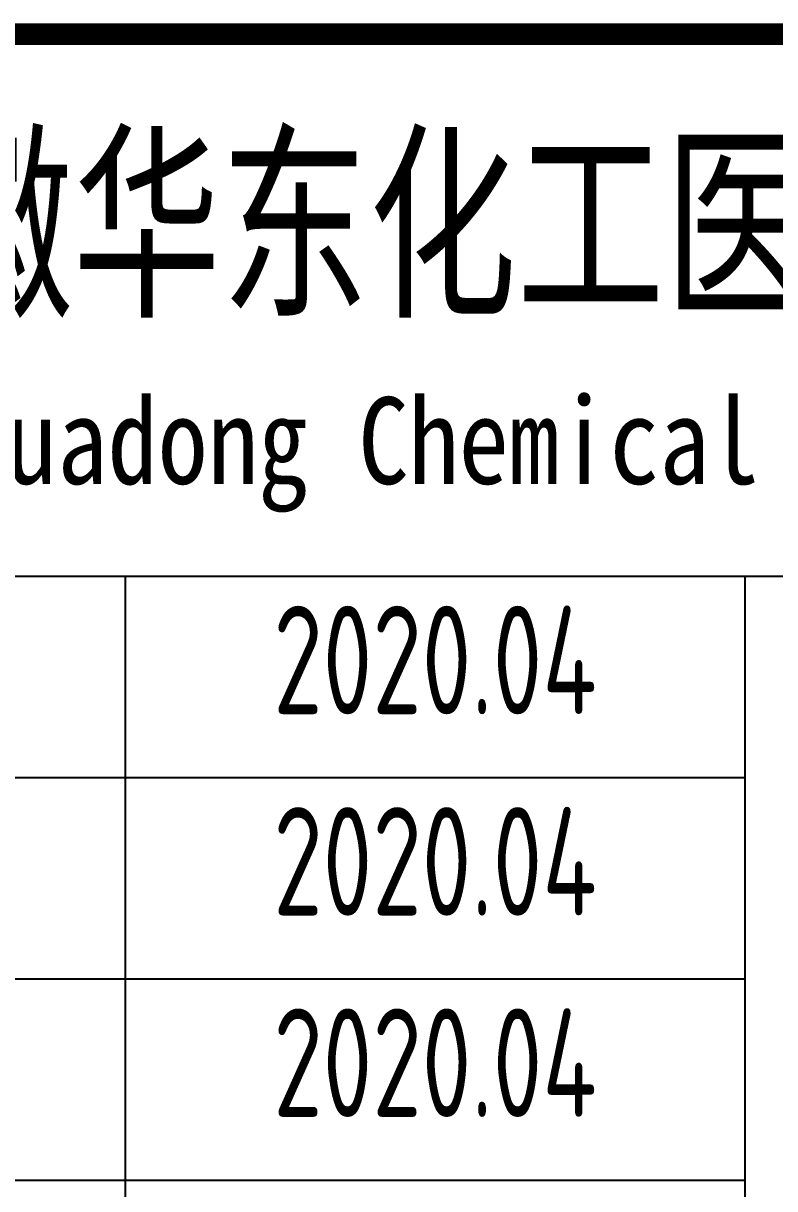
# Model space of a CAD drawing. Extents: x 9732137 to 18866768, y -962146 to 246094.
# Drawn here: x 9811192 to 9812405, y -606770 to -604889 of the extents above; entities that cross this region are included whole.
import ezdxf
from ezdxf.enums import TextEntityAlignment as Align

# ---------------------------------------------------------------- set-up
doc = ezdxf.new("R2010")
doc.units = 0
doc.header["$LTSCALE"] = 1000
doc.layers.get('0').update_dxf_attribs({"linetype": 'CONTINUOUS'})
doc.styles.add('AHD_TQ_S', font='')
doc.styles.add('TSSD_Rein', font='Tssdeng.shx', dxfattribs={"width": 0.7, "bigfont": 'hztxt.shx'})
doc.styles.get('AHD_TQ_S').set_extended_font_data('SimSun')

msp = doc.modelspace()

# ---------------------------------------------------------------- linework, layer by layer
for p, q in [((9809606.8, -605781.3), (9815106.8, -605781.3)), ((9811356.8, -607406.3), (9811356.8, -605781.3)), ((9811356.8, -607406.3), (9811356.8, -605781.3)), ((9812356.8, -607406.3), (9812356.8, -605781.3)), ((9809606.8, -606106.3), (9812356.8, -606106.3)), ((9809606.8, -606431.3), (9812356.8, -606431.3)), ((9809606.8, -606756.3), (9812356.8, -606756.3))]:
    msp.add_line(p, q)
msp.add_lwpolyline([(9818606.8, -604906.3, 35, 35, 0), (9809606.8, -604906.3, 35, 35, 0), (9809606.8, -607906.3, 0, 0, 0)], format="xyseb")
at = {"const_width": 35}
msp.add_lwpolyline([(9818606.8, -604906.3), (9809606.8, -604906.3)], dxfattribs=at)

# ---------------------------------------------------------------- texts
at = {"style": 'AHD_TQ_S'}
for s, height, width, p in [('安徽华东化工医药工程有限责任公司', 250, 0.7, (9812704.2, -605206.3)), ('Anhui Huadong Chemical & Medical Engineering Co.,Ltd', 140, 0.85, (9812704.2, -605581.3))]:
    msp.add_text(s, height=height, dxfattribs=dict(at, width=width)).set_placement(p, align=Align.MIDDLE)
at = {"style": 'TSSD_Rein', "width": 0.7}
for p in [(9811856.5, -605916.2), (9811856.5, -606241.2), (9811856.5, -606566.2)]:
    msp.add_attdef('2020.04', text='200320-02-040', height=175, dxfattribs=at).set_placement(p, align=Align.MIDDLE)

doc.saveas('drawing.dxf')
